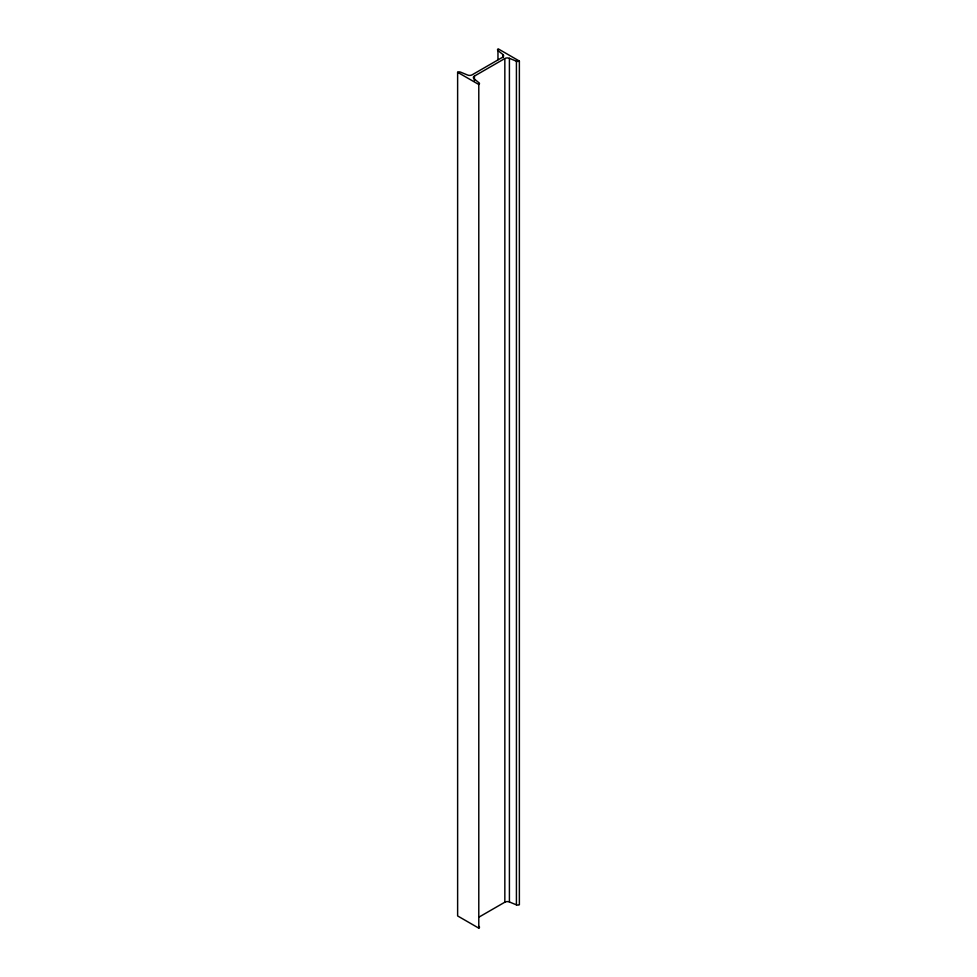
<?xml version="1.0" encoding="UTF-8"?>
<svg xmlns="http://www.w3.org/2000/svg" width="977" height="977" viewBox="0 0 977 977"><rect width="100%" height="100%" fill="white"/><g stroke="black" fill="none" stroke-linecap="round" stroke-linejoin="round"><path stroke-width="1.47" d="M519.373 61.062L498.209 48.85A2.296 1.319 0 0 0 497.965 50.56L502.984 54.602A3.542 2.052 0 0 1 502.605 57.24L472.16 74.814A3.542 2.052 0 0 1 467.592 75.034L460.582 72.139A2.296 1.319 0 0 0 457.627 72.286L457.627 915.938L478.791 928.15L478.791 84.498A2.296 1.319 0 0 0 479.035 82.801L474.016 78.746A3.542 2.052 0 0 1 474.395 76.108L504.84 58.535A3.542 2.052 0 0 1 509.408 58.315L516.418 61.209A2.296 1.319 0 0 0 519.373 61.062L519.373 904.714A2.296 1.319 0 0 1 516.418 904.861L509.408 901.966A3.542 2.052 0 0 0 504.84 902.186L479.475 916.829M457.627 72.286L478.791 84.498M516.418 61.209L516.418 904.861M509.408 58.315L509.408 901.966M504.84 58.535L504.84 902.186M502.984 54.602L502.984 57.655M497.965 50.56L497.965 59.707M474.395 76.108L474.395 80.688M479.035 926.44A2.296 1.319 0 0 1 478.791 928.15"/></g></svg>
